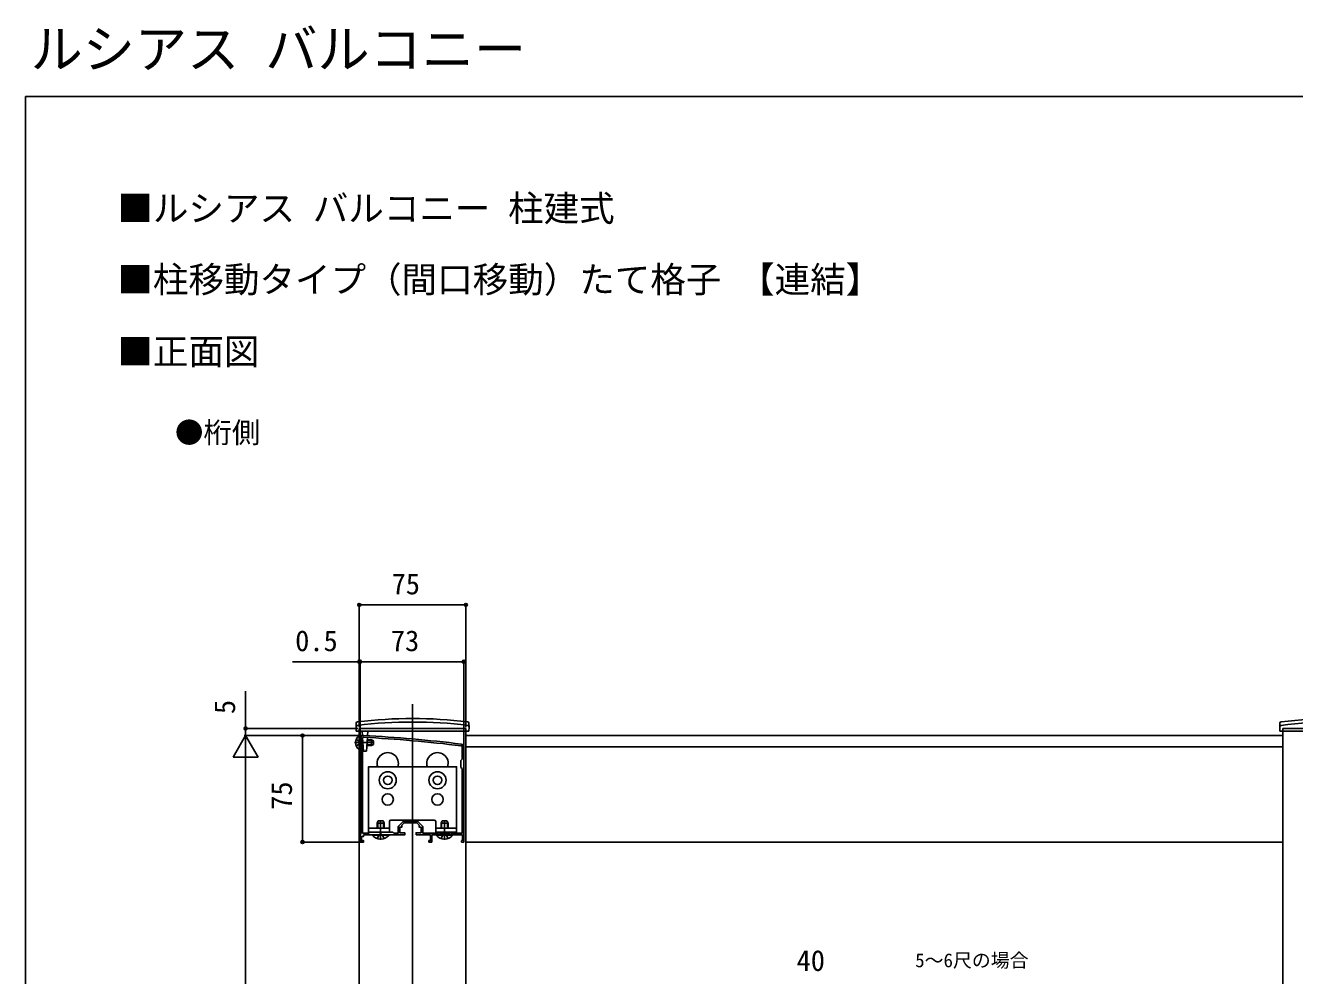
# Model space of a CAD drawing. Units: millimetres, scale not verified. Extents: x -875 to 875, y -1304 to 1296.
# Drawn here: x -875 to 18, y 627 to 1296 of the extents above; entities that cross this region are included whole.
import ezdxf
from ezdxf.enums import TextEntityAlignment as Align

# ---------------------------------------------------------------- set-up
doc = ezdxf.new("R2010")
doc.units = ezdxf.units.MM
doc.header["$LTSCALE"] = 8
for name, color, linetype in [('0-1_USER1', 3, 'Continuous'), ('0-2_YKK_11', 7, 'Continuous'), ('0-3_YKK_12', 2, 'Continuous'), ('0-4_YKK_13', 4, 'Continuous'), ('0-5_YKK_D', 6, 'Continuous'), ('0-6_YKK_ZWAK', 7, 'Continuous')]:
    doc.layers.add(name, color=color, linetype=linetype)
doc.styles.add('ＭＳ ゴシック', font='')
doc.styles.get('ＭＳ ゴシック').set_extended_font_data('MS Gothic')

msp = doc.modelspace()

# ---------------------------------------------------------------- linework, layer by layer
at = {"layer": '0-2_YKK_11'}
for p, q in [((-637.8, 727.303), (-637.8, 794.103)), ((-609.436, 735.363), (-612.261, 732.539)), ((-599.624, 735.803), (-608.376, 735.803)), ((-595.739, 732.539), (-598.564, 735.363))]:
    msp.add_line(p, q, dxfattribs=at)
for points in [[(-639, 794.103), (-639, 726.603), (-639.5, 726.103), (-639.5, 721.103), (-637, 721.103), (-637, 722.103), (-638.5, 722.103), (-638.5, 725.103), (-637, 725.103), (-637, 726.103), (-630.458, 726.103), (-630.275, 726.223), (-629.725, 726.223), (-629.542, 726.103), (-625.458, 726.103), (-625.275, 726.223), (-624.725, 726.223), (-624.542, 726.103), (-619.458, 726.103), (-619.275, 726.223), (-618.725, 726.223), (-618.542, 726.103), (-608, 726.103), (-608, 727.603), (-611.5, 727.603), (-611.5, 731.603), (-610, 731.603), (-610, 733.103), (-608.5, 734.603), (-604.458, 734.603), (-604.275, 734.723), (-603.725, 734.723), (-603.542, 734.603), (-599.5, 734.603), (-598, 733.103), (-598, 731.603), (-596.5, 731.603), (-596.5, 727.603), (-600, 727.603), (-600, 726.103)], [(-600, 726.103), (-590, 726.103), (-590, 722.103), (-591, 722.103), (-591, 721.103), (-589, 721.103), (-589, 726.103), (-580.458, 726.103), (-580.275, 726.223), (-579.725, 726.223), (-579.542, 726.103), (-567.5, 726.103), (-567.5, 722.394), (-567.75, 722.099), (-568, 721.803), (-568, 721.103), (-566.5, 721.103), (-566.5, 788.103)], [(-567.7, 788.103), (-567.7, 779.403), (-568.5, 778.603), (-568.5, 773.603), (-567.7, 772.803), (-567.7, 727.303), (-575.6, 727.303), (-575.6, 728.103), (-576.5, 728.103), (-576.5, 727.303), (-583.5, 727.303), (-583.5, 728.103), (-584.4, 728.103), (-584.4, 727.303), (-595.3, 727.303), (-595.3, 731.479)], [(-612.7, 731.479), (-612.7, 727.303), (-615.7, 727.303), (-616.5, 728.103), (-632.5, 728.103), (-633.3, 727.303), (-637.8, 727.303)]]:
    msp.add_lwpolyline(points, dxfattribs=at)
for centre, radius, start, end in [((-637, 794.103), 2, 86.9684, 180.00001), ((-689.781, -202.496), 999.996, 83.01993, 86.96841), ((-637, 794.103), 0.8, 86.96839, 180.00001), ((-689.781, -202.496), 998.796, 83.01993, 86.96841), ((-568.5, 788.103), 0.8, 0.00001, 83.01993), ((-568.5, 788.103), 2, 0.00001, 83.01993), ((-611.2, 731.479), 1.5, 134.99999, 179.99998), ((-608.376, 734.303), 1.5, 90.00002, 135.00001), ((-599.624, 734.303), 1.5, 44.99999, 89.99998), ((-596.8, 731.479), 1.5, 0.00002, 45.00001)]:
    msp.add_arc(centre, radius, start, end, dxfattribs=at)
at = {"layer": '0-3_YKK_12'}
for p, q in [((-602.5, 818.103), (-602.5, -60.897)), ((-640, 801.103), (-640, 799.103)), ((-640, 801.103), (-565, 801.103)), ((-640, 799.103), (-640, -60.897)), ((-565, 801.103), (-565, 799.103)), ((-565, 799.103), (-565, 360.103)), ((9.474, 796.1), (-565, 796.1)), ((85, 801.103), (10, 801.103)), ((10, 801.103), (10, 799.103)), ((10, 799.103), (10, 362.581)), ((9.474, 788.1), (-565, 788.1))]:
    msp.add_line(p, q, dxfattribs=at)
msp.add_lwpolyline([(9.474, 721.1), (-565, 721.1), (-565, 796.1)], dxfattribs=at)
for centre in [(-620, 776.603), (-585, 776.603)]:
    msp.add_arc(centre, 7.5, 340.52879, 199.47121, dxfattribs=at)
at = {"layer": '0-4_YKK_13'}
for p, q in [((-642.2, 802.103), (-642.153, 804.77)), ((-562.8, 802.103), (-562.847, 804.77)), ((7.8, 802.103), (7.847, 804.77)), ((-642.2, 802.103), (-642.148, 799.103)), ((-642.148, 799.103), (-562.852, 799.103)), ((-640.227, 795.853), (-640, 795.853)), ((-640.227, 795.853), (-640.227, 786.353)), ((-640, 795.853), (-640, 786.353)), ((-637.895, 799.103), (-637.731, 795.965)), ((-634.27, 795.958), (-634.105, 799.103)), ((-562.8, 802.103), (-562.852, 799.103)), ((7.8, 802.103), (7.852, 799.103)), ((7.852, 799.103), (87.148, 799.103)), ((-643.5, 791.103), (-629.446, 791.103)), ((-642.109, 793.253), (-640.093, 792.248)), ((-642.109, 788.953), (-640.093, 789.958)), ((-640.227, 786.353), (-640, 786.353)), ((-640.093, 792.248), (-639.484, 791.103)), ((-640.093, 789.958), (-639.484, 791.103)), ((-639, 792.818), (-639.615, 792.964)), ((-639, 789.387), (-639.615, 789.242)), ((-639, 793.032), (-639.412, 792.958)), ((-639, 789.174), (-639.412, 789.247)), ((-637.8, 793.103), (-637.581, 793.103)), ((-637.8, 792.724), (-637.561, 792.724)), ((-637.8, 789.482), (-637.391, 789.482)), ((-637.8, 789.103), (-637.371, 789.103)), ((-637.657, 794.559), (-637.161, 785.103)), ((-634.839, 785.103), (-634.332, 794.759)), ((-634.629, 789.103), (-631.4, 789.103)), ((-634.609, 789.482), (-630.642, 789.482)), ((-634.439, 792.724), (-630.642, 792.724)), ((-634.419, 793.103), (-631.4, 793.103)), ((-631.4, 789.103), (-631.4, 793.103)), ((-630, 792.403), (-631.4, 793.103)), ((-631.4, 789.103), (-630, 789.803)), ((-630, 789.803), (-630, 792.403)), ((-637.161, 785.103), (-634.839, 785.103)), ((-627.5, 734.403), (-626.7, 736.103)), ((-627.5, 731.003), (-627.5, 734.403)), ((-627.5, 734.403), (-622.5, 734.403)), ((-627.067, 731.003), (-627.067, 735.323)), ((-626.7, 736.103), (-623.3, 736.103)), ((-625, 722.603), (-625, 736.603)), ((-623.3, 736.103), (-622.5, 734.403)), ((-622.933, 731.003), (-622.933, 735.323)), ((-622.5, 731.003), (-622.5, 734.403)), ((-618.75, 735.603), (-618.75, 728.103)), ((-587.25, 736.603), (-617.75, 736.603)), ((-582.5, 734.403), (-581.7, 736.103)), ((-582.5, 731.003), (-582.5, 734.403)), ((-582.5, 734.403), (-577.5, 734.403)), ((-582.067, 731.003), (-582.067, 735.323)), ((-581.7, 736.103), (-578.3, 736.103)), ((-580, 722.603), (-580, 736.603)), ((-578.3, 736.103), (-577.5, 734.403)), ((-577.933, 731.003), (-577.933, 735.323)), ((-577.5, 731.003), (-577.5, 734.403)), ((-633.5, 731.003), (-618.75, 731.003)), ((-619.1, 726.103), (-630.9, 726.103)), ((-630.9, 725.855), (-630.9, 726.103)), ((-630.9, 725.855), (-619.1, 725.855)), ((-627.5, 723.52), (-626.145, 726.238)), ((-625, 726.846), (-626.145, 726.238)), ((-625, 726.846), (-623.855, 726.238)), ((-622.5, 723.52), (-623.855, 726.238)), ((-619.1, 725.855), (-619.1, 726.103)), ((-586.25, 731.003), (-571.5, 731.003)), ((-574.1, 726.103), (-585.9, 726.103)), ((-585.9, 725.855), (-585.9, 726.103)), ((-585.9, 725.855), (-574.1, 725.855)), ((-582.5, 727.303), (-582.5, 728.103)), ((-582.5, 723.52), (-581.145, 726.238)), ((-582.067, 727.303), (-582.067, 728.103)), ((-580, 726.846), (-581.145, 726.238)), ((-580, 726.846), (-578.855, 726.238)), ((-577.5, 723.52), (-578.855, 726.238)), ((-577.933, 727.303), (-577.933, 728.103)), ((-577.5, 727.303), (-577.5, 728.103)), ((-574.1, 725.855), (-574.1, 726.103))]:
    msp.add_line(p, q, dxfattribs=at)
for points in [[(-571.5, 728.103), (-571.5, 774.103), (-633.5, 774.103), (-633.5, 728.103), (-618.75, 728.103)], [(-586.25, 735.603), (-586.25, 728.103), (-571.5, 728.103)]]:
    msp.add_lwpolyline(points, dxfattribs=at)
for centre, radius in [((-620, 764.603), 6), ((-585, 764.603), 6), ((-620, 764.603), 3), ((-585, 764.603), 3), ((-620, 751.103), 4), ((-585, 751.103), 4)]:
    msp.add_circle(centre, radius, dxfattribs=at)
for centre, radius, start, end in [((-641.154, 804.752), 1, 96.9597, 179), ((-602.5, 488.103), 317.528, 82.97773, 97.02227), ((-602.5, 488.103), 320, 83.0403, 96.9597), ((-563.846, 804.752), 1, 1, 83.0403), ((8.846, 804.752), 1, 96.9597, 179), ((47.5, 488.103), 317.528, 82.97773, 97.02227), ((47.5, 488.103), 320, 83.0403, 96.9597), ((-636.4, 791.103), 6.1, 128.85935, 231.14065), ((-641.197, 802.256), 1, 97.02227, 179), ((-563.803, 802.256), 1, 1, 82.97773), ((8.803, 802.256), 1, 97.02227, 179), ((-639.5, 793.45), 0.5, 180, 280.09096), ((-639.5, 788.755), 0.5, 79.90904, 180), ((-617.75, 735.603), 1, 90, 180), ((-587.25, 735.603), 1, 0, 90), ((-625, 730.803), 7.7, 219.98312, 320.01688), ((-580, 730.803), 7.7, 219.98312, 320.01688)]:
    msp.add_arc(centre, radius, start, end, dxfattribs=at)
at = {"layer": '0-5_YKK_D'}
for p, q in [((-640, 802.103), (-640, 889.103)), ((-640, 888.103), (-565, 888.103)), ((-565, 802.103), (-565, 889.103)), ((-640, 802.103), (-640, 849.103)), ((-639.5, 726.979), (-639.5, 849.103)), ((-639.5, 726.979), (-639.5, 849.103)), ((-566.5, 789.103), (-566.5, 849.103)), ((-640, 848.103), (-687.1, 848.103)), ((-639.5, 848.103), (-640, 848.103)), ((-566.5, 848.103), (-639.5, 848.103)), ((-639.5, 848.103), (-635.2, 848.103)), ((-720, 801.103), (-720, 827.294)), ((-720, 796.103), (-728.75, 780.947)), ((-641, 801.103), (-721, 801.103)), ((-638, 796.103), (-721, 796.103)), ((-638, 796.103), (-721, 796.103)), ((-720, 796.103), (-720, 801.103)), ((-720, 796.103), (-720, 791.803)), ((-720, 796.103), (-711.25, 780.947)), ((-720, 796.103), (-720, 765.792)), ((-638, 796.103), (-681, 796.103)), ((-680, 796.103), (-680, 721.103)), ((-728.75, 780.947), (-711.25, 780.947)), ((-720, 388.603), (-720, 778.603)), ((-640.2, 721.103), (-681, 721.103))]:
    msp.add_line(p, q, dxfattribs=at)
for centre in [(-640, 888.103), (-565, 888.103), (-640, 848.103), (-639.5, 848.103), (-639.5, 848.103), (-566.5, 848.103), (-720, 801.103), (-680, 796.103), (-680, 721.103)]:
    msp.add_circle(centre, 1.075, dxfattribs=at)
at = {"layer": '0-6_YKK_ZWAK'}
for q in [(-875, -1303.9), (875, 1246.1)]:
    msp.add_line((-875, 1246.1), q, dxfattribs=at)

# ---------------------------------------------------------------- texts
at = {"layer": '0-1_USER1', "style": 'ＭＳ ゴシック'}
for s, height, p in [('ルシアス バルコニー', 26.91, (-871.336, 1257.978)), ('■ルシアス バルコニー 柱建式', 18.33, (-810.256, 1152.651)), ('■柱移動タイプ（間口移動）たて格子 【連結】', 18.33, (-810.256, 1102.509)), ('■正面図', 18.33, (-810.256, 1051.799)), ('●桁側', 14.66, (-769.727, 997.714))]:
    msp.add_text(s, height=height, dxfattribs=at).set_placement(p, align=Align.BOTTOM_LEFT)
at = {"layer": '0-5_YKK_D', "style": 'ＭＳ ゴシック'}
for s, height, p in [('75', 14.66, (-617.273, 891.103)), ('0.5', 14.66, (-685.123, 851.103)), ('73', 14.66, (-617.773, 851.103)), ('40', 14.66, (-332.262, 625.948)), ('5～6尺の場合', 9.751, (-248.813, 630.049))]:
    msp.add_text(s, height=height, dxfattribs=at).set_placement(p, align=Align.BOTTOM_LEFT)
for s, p in [('5', (-723, 811.226)), ('75', (-683, 743.83))]:
    msp.add_text(s, height=14.66, rotation=90, dxfattribs=at).set_placement(p, align=Align.BOTTOM_LEFT)

doc.saveas('drawing.dxf')
